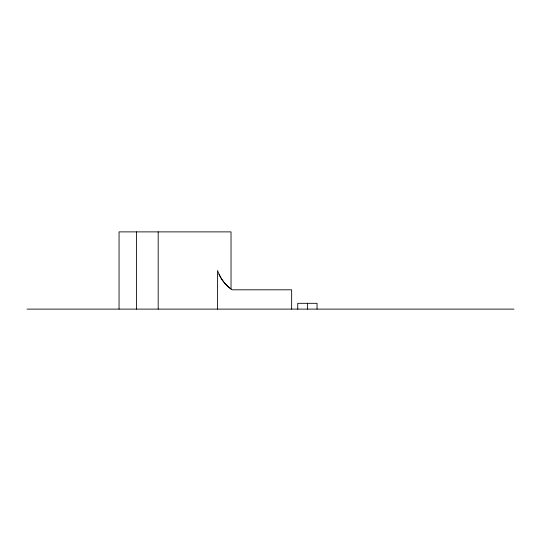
<?xml version="1.0" encoding="UTF-8"?>
<svg xmlns="http://www.w3.org/2000/svg" width="541" height="541" viewBox="0 0 541 541"><rect width="100%" height="100%" fill="white"/><g stroke="black" fill="none" stroke-linecap="round" stroke-linejoin="round"><path stroke-width="0.81" d="M27.05 309.114L513.95 309.114M317.046 309.114L317.046 303.318L297.746 303.318L297.746 309.114M307.396 303.318L307.396 309.114M291.646 309.114L291.646 289.807L232.116 289.807A37.87 37.87 0 0 1 219.064 274.314M217.563 309.114L217.563 270.5C220.018 277.851 224.752 284.444 231.027 289.016L231.027 231.886L119.054 231.886L119.054 309.114M158.182 231.886L158.182 309.114M136.433 231.886L136.433 309.114"/></g></svg>
